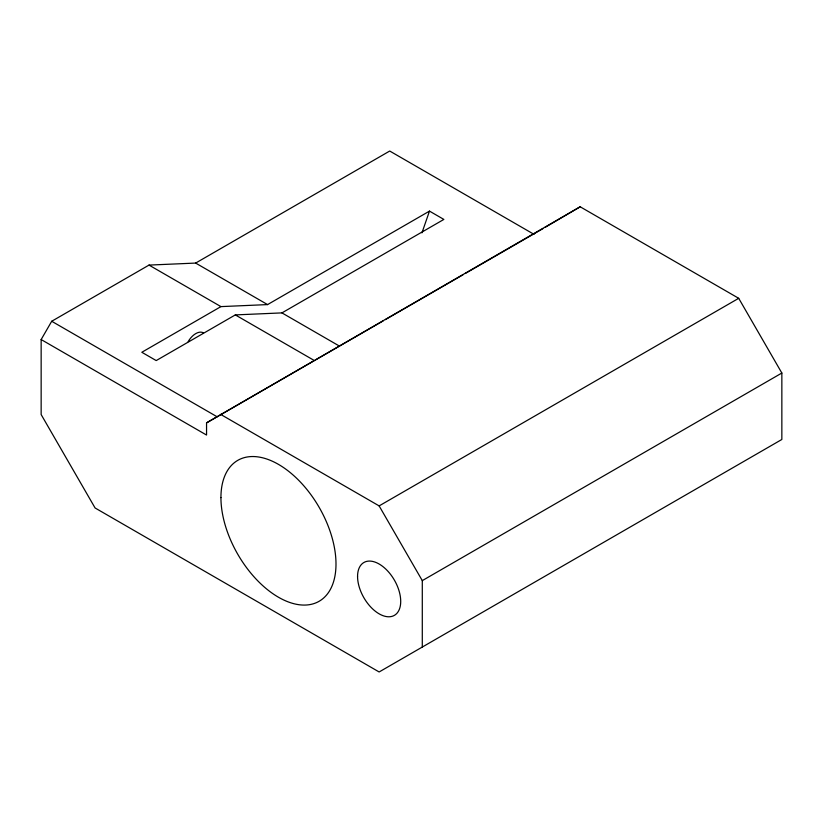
<?xml version="1.0" encoding="UTF-8"?>
<svg xmlns="http://www.w3.org/2000/svg" width="823" height="823" viewBox="0 0 823 823"><rect width="100%" height="100%" fill="white"/><g stroke="black" fill="none" stroke-linecap="round" stroke-linejoin="round"><path stroke-width="1.23" d="M421.952 232.837L429.483 211.11L443.864 219.422L281.95 312.894L235.316 314.911L156.205 360.577L141.823 352.275L220.934 306.609L267.568 304.592L429.483 211.11M41.15 339.549L206.552 435.048L206.552 422.857L580.174 206.779L738.704 298.307L781.85 373.035L781.85 439.472L379.136 671.969L95.087 507.976L41.15 414.555L41.15 339.549L51.705 321.268L149.014 265.088L195.648 263.072L389.721 151.031L534.034 234.349M580.174 206.779L545.042 227.426M206.552 422.857L314.417 360.577L235.316 314.911M315.528 359.939L383.158 320.888M385.38 319.612L462.999 274.8M465.211 273.524L542.83 228.712M220.605 414.37L379.136 505.898L738.704 298.307M422.292 647.063L422.292 580.626L781.85 373.035M195.648 263.072L267.568 304.592M281.95 312.894L339.076 345.886M149.014 265.088L220.934 306.609M51.705 321.268L217.097 416.767M379.136 505.898L422.292 580.626M188.138 341.648A15.256 8.806 -60 0 1 203.394 332.842M220.934 497.596A81.364 46.973 60 0 0 307.226 604.946A81.364 46.973 60 0 0 307.226 489.88A81.364 46.973 60 0 0 220.934 497.596M357.563 576.481A30.513 17.612 60 0 0 389.927 616.736A30.513 17.612 60 0 0 389.927 573.59A30.513 17.612 60 0 0 357.563 576.481"/></g></svg>
